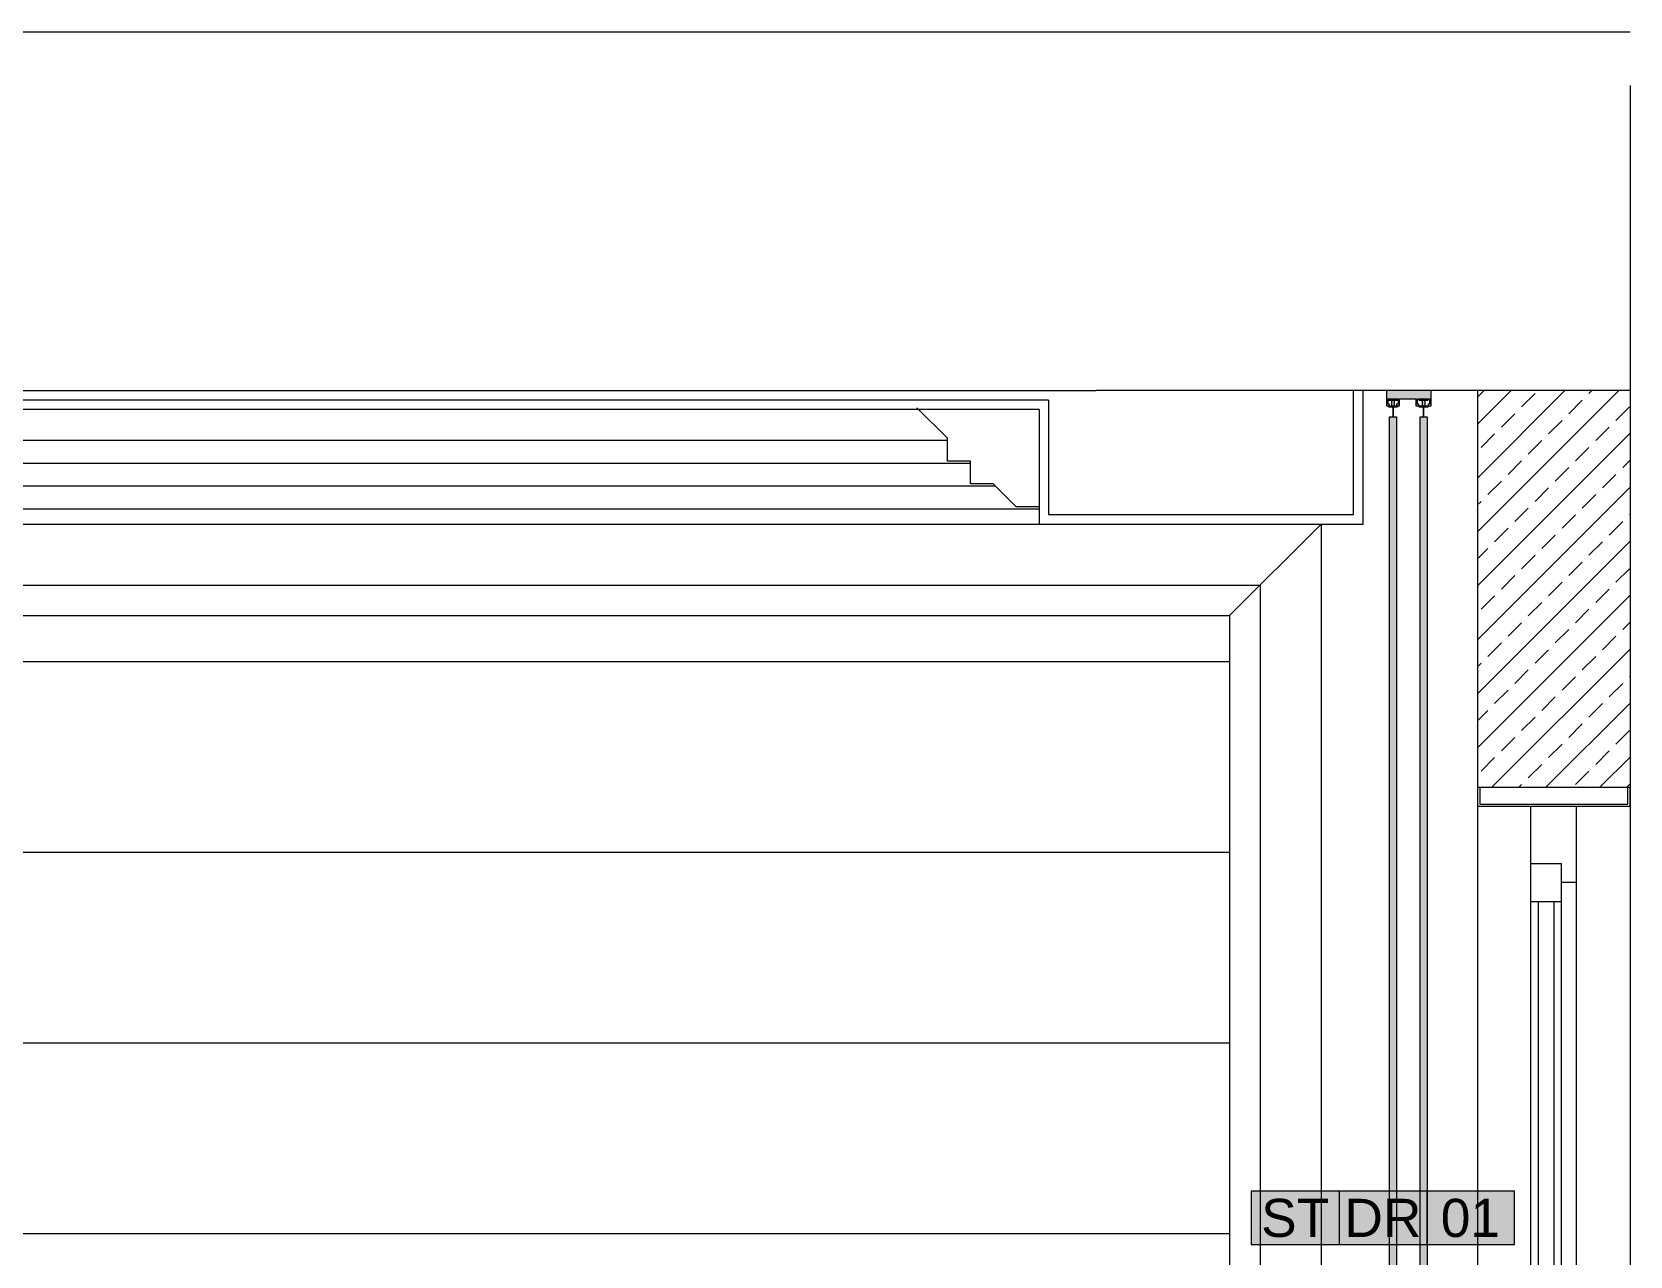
# Model space of a CAD drawing. Header units: centimetres. Extents: x -3207095 to 15275363, y -32656 to 4798027.
# Drawn here: x 710860.6 to 711174.9, y 4437586.5 to 4437827.1 of the extents above; entities that cross this region are included whole.
import ezdxf
from ezdxf.enums import TextEntityAlignment as Align

# ---------------------------------------------------------------- set-up
doc = ezdxf.new("R2010")
doc.units = ezdxf.units.CM
doc.linetypes.add('DUZ', pattern=[500, 500])
doc.layers.get('0').update_dxf_attribs({"color": 1, "linetype": 'DUZ'})
for name, color, linetype in [('a_asmatavan', 200, 'Continuous'), ('a_duvar_gazbeton', 3, 'Continuous'), ('a_duvar_kagidi', 33, 'Continuous'), ('a_duvar_tarama', 253, 'Continuous'), ('a_gorunus', 233, 'Continuous'), ('a_kolon', 4, 'Continuous'), ('a_mobilya', 1, 'Continuous'), ('a_pencere', 5, 'Continuous'), ('a_yazi', 105, 'Continuous'), ('a_zemin_kaplama', 30, 'Continuous')]:
    doc.layers.add(name, color=color, linetype=linetype)
doc.styles.add('KOD', font='arial.ttf')

# ---------------------------------------------------------------- blocks, each defined once
blk = doc.blocks.new('a_cerceve')
blk.add_line((4625, 2559.999999999999), (4745, 2679.999999999999))
for points in [[(0, 0), (0, 2679.999999999999), (4745, 2679.999999999999), (4745, 0)], [(80, 0), (80, 2599.999999999999), (4665, 2599.999999999999), (4665, 0)], [(120, 0), (120, 2559.999999999999), (4625, 2559.999999999999), (4625, 4.547473508864641e-13)]]:
    blk.add_lwpolyline(points)
blk = doc.blocks.new('a_perde_kesit')
h = blk.add_hatch(color=255)
h.paths.add_polyline_path([(29.25000000002183, 9.094947017729282e-13), (-29.2500000000291, 0), (-29.2500000000291, -20.00000000000091), (-25.25000000001455, -20), (-25.25000000001455, -18.0000000000291), (-27.25000000005821, -18.0000000000291), (-27.25000000005821, -10.99999999998545), (-11.25, -10.99999999998545), (-11.25, -18.00000000002819), (-13.2499999999709, -18.0000000000291), (-13.2499999999709, -20), (-9.250000000029104, -20), (-9.250000000029104, -10.99999999998545), (12.24999999991269, -10.99999999998545), (12.24999999991269, -20), (16.25, -20), (16.25, -18.0000000000291), (14.24999999995634, -18.0000000000291), (14.24999999995634, -10.99999999998545), (27.24999999998545, -10.99999999998545), (27.24999999998545, -18.0000000000291), (25.24999999994179, -18.0000000000291), (25.24999999994179, -20), (29.24999999995634, -20.00000000000091)])
h.paths.add_polyline_path([(-17.25000000002183, -12.5), (-21.25000000003638, -12.5), (-21.25000000003638, -20.50000000003001), (-17.25000000002183, -20.50000000003092)])
h.paths.add_polyline_path([(22.74999999997817, -12.50000000000091), (18.74999999996362, -12.50000000000091), (18.74999999996362, -20.5000000000291), (22.74999999997817, -20.50000000003001)])
h.paths.add_polyline_path([(26.74999999999272, -11.50000000001364), (14.74999999998545, -11.50000000001364), (14.74999999998545, -12.50000000000091), (26.74999999999272, -12.50000000000091)], flags=17)
h.paths.add_polyline_path([(-13.25000000000728, -11.50000000001364), (-25.25000000001455, -11.50000000001455), (-25.25000000001455, -12.50000000000091), (-13.25000000000728, -12.49999999999909)], flags=17)
h.paths.add_polyline_path([(-13.25000000000728, -20.5000000000291), (-25.25000000001455, -20.50000000003001), (-25.25000000000728, -21.50000000001364), (-13.25000000000728, -21.50000000001455)])
h.paths.add_polyline_path([(-18.75000000003638, -21.50000000001455), (-19.75000000002183, -21.50000000001455), (-19.75000000002183, -33.5000000000573), (-18.75000000003638, -33.5000000000573)])
h.paths.add_polyline_path([(26.75, -20.5000000000291), (14.74999999998545, -20.5000000000291), (14.74999999998545, -21.50000000001455), (26.74999999999272, -21.50000000001455)])
h.paths.add_polyline_path([(21.24999999996362, -21.50000000001364), (20.24999999998545, -21.50000000001364), (20.24999999997817, -33.50000000005821), (21.24999999996362, -33.5000000000573)])
for points in [[(29.2500000000291, 0), (29.24999999995634, -20), (25.24999999994179, -20), (25.24999999994179, -18.0000000000291), (27.24999999998545, -18.0000000000291), (27.24999999998545, -10.99999999998545), (14.24999999995634, -10.99999999998545), (14.24999999995634, -18.0000000000291), (16.25, -18.0000000000291), (16.25, -20), (12.24999999991269, -20), (12.24999999991269, -10.99999999998545), (-9.250000000029104, -10.99999999998545), (-9.250000000029104, -20), (-13.2499999999709, -20), (-13.2499999999709, -18.0000000000291), (-11.25, -18.0000000000291), (-11.25, -10.99999999998545), (-27.25000000005821, -10.99999999998545), (-27.25000000005821, -18.0000000000291), (-25.25000000001455, -18.0000000000291), (-25.25000000001455, -20), (-29.2500000000291, -20), (-29.2500000000291, 0), (29.2500000000291, 0)], [(-14.71884820013656, -2780.000000000073), (-14.7188482000638, -34.50000000004366), (-23.78115179984889, -34.50000000004366), (-23.78115179992164, -2780.000000000073)], [(25.28115179979068, -2780.000000000073), (25.28115179986344, -34.50000000004366), (16.21884820007836, -34.50000000004366), (16.2188482000056, -2780.000000000073)]]:
    blk.add_lwpolyline(points)
for points in [[(-13.25000000000728, -12.5), (-25.25000000001455, -12.5), (-25.25000000001455, -11.50000000001455), (-13.25000000000728, -11.50000000001455)], [(-13.25000000000728, -21.50000000001455), (-25.25000000001455, -21.50000000001455), (-25.25000000001455, -20.5000000000291), (-13.25000000000728, -20.5000000000291)], [(-17.25000000002183, -20.5000000000291), (-21.25000000003638, -20.5000000000291), (-21.25000000003638, -12.5), (-17.25000000002183, -12.5)], [(26.74999999999272, -12.5), (14.74999999998545, -12.5), (14.74999999998545, -11.50000000001455), (26.74999999999272, -11.50000000001455)], [(26.74999999999272, -21.50000000001455), (14.74999999998545, -21.50000000001455), (14.74999999998545, -20.5000000000291), (26.74999999999272, -20.5000000000291)], [(22.74999999997817, -20.5000000000291), (18.74999999996362, -20.5000000000291), (18.74999999996362, -12.5), (22.74999999997817, -12.5)], [(-19.75000000002183, -33.50000000005821), (-19.75000000002183, -21.50000000001455), (-18.75000000003638, -21.50000000001455), (-18.75000000003638, -33.50000000005821)], [(20.24999999997817, -33.50000000005821), (20.24999999997817, -21.50000000001455), (21.24999999996362, -21.50000000001455), (21.24999999996362, -33.50000000005821)]]:
    blk.add_lwpolyline(points, close=True)
at = {"color": 255}
for points in [[(-23.78115179992164, -2780.000000000073), (-14.7188482000638, -2780.000000000073), (-23.78115179984889, -34.50000000004366), (-14.7188482000638, -34.50000000004366)], [(16.2188482000056, -2780.000000000073), (25.28115179986344, -2780.000000000073), (16.21884820007836, -34.50000000004366), (25.28115179986344, -34.50000000004366)]]:
    blk.add_solid(points, dxfattribs=at)

msp = doc.modelspace()

# ---------------------------------------------------------------- hatches: boundary and pattern name
msp.add_hatch(color=255).paths.add_polyline_path([(711100.4404240095, 4437588.743318792), (711152.1904240092, 4437588.743318792), (711152.1904240092, 4437599.207045615), (711100.4404240095, 4437599.207045615)])
at = {"layer": 'a_duvar_tarama'}
h = msp.add_hatch(dxfattribs=at)
h.set_pattern_fill('ANSI33', color=256, scale=29.9999999998863, style=0)
h.set_pattern_definition([(45, (707477.0800418563, 4438632.433933401), (-5.303300858879006, 5.303300858879008), []), (45, (707482.3833427061, 4438632.433933401), (-5.303300858879006, 5.303300858879008), [3.749999999985789, -1.874999999992894])])
h.paths.add_polyline_path([(711144.9284083564, 4437678.642029334), (711174.9284083566, 4437678.642029334), (711174.9284083566, 4437756.642029332), (711144.9284083564, 4437756.642029332)])

# ---------------------------------------------------------------- linework, layer by layer
at = {"layer": 'a_asmatavan'}
for p, q in [((711060.5534083568, 4437754.767029334), (710464.3034083592, 4437754.767029334)), ((711060.5534083568, 4437754.767029334), (711060.5534083568, 4437732.267029332)), ((711120.5534083566, 4437732.267029332), (711120.5534083566, 4437756.642029332)), ((711122.4284083564, 4437730.392029334), (711122.4284083564, 4437756.642029332)), ((711058.6784083571, 4437752.892029334), (710466.178408359, 4437752.892029334)), ((711058.6784083571, 4437752.892029334), (711058.6784083571, 4437730.392029334)), ((711060.5534083568, 4437732.267029332), (711120.5534083566, 4437732.267029332)), ((711058.6784083571, 4437730.392029334), (711122.4284083564, 4437730.392029334))]:
    msp.add_line(p, q, dxfattribs=at)
msp.add_lwpolyline([(711058.6784083571, 4437733.767029332), (711054.1784083571, 4437733.767029332), (711054.1784083571, 4437733.767029332), (711054.1784083571, 4437733.767029332), (711049.6784083571, 4437738.267029334), (711045.1784083571, 4437738.267029334), (711045.1784083571, 4437742.767029334), (711040.6784083571, 4437742.767029334), (711040.6784083571, 4437747.267029332), (711034.6784083573, 4437753.267029334)], dxfattribs=at)
at = {"layer": 'a_duvar_gazbeton'}
for p, q in [((711144.9284083564, 4437756.642029332), (711144.9284083564, 4437317.892029336)), ((711174.9284083566, 4437756.642029332), (711174.9284083566, 4437317.892029336)), ((711144.9284083564, 4437678.642029334), (711174.9284083566, 4437678.642029334))]:
    msp.add_line(p, q, dxfattribs=at)
at = {"layer": 'a_duvar_kagidi'}
for p, q in [((710420.428408359, 4437703.392029332), (711096.1784083568, 4437703.392029332)), ((710420.428408359, 4437665.892029332), (711096.1784083568, 4437665.892029332)), ((710420.428408359, 4437628.392029334), (711096.1784083568, 4437628.392029334)), ((710420.428408359, 4437590.892029334), (711096.1784083568, 4437590.892029334))]:
    msp.add_line(p, q, dxfattribs=at)
at = {"layer": 'a_gorunus'}
for p, q in [((710402.428408359, 4437756.642029332), (711069.9284083568, 4437756.642029332)), ((710484.178408359, 4437746.892029334), (711040.6784083571, 4437746.892029334)), ((710484.178408359, 4437742.392029332), (711045.1784083571, 4437742.392029332)), ((710479.678408359, 4437737.892029334), (711050.0534083571, 4437737.892029334)), ((710470.678408359, 4437733.392029334), (711058.6784083571, 4437733.392029334)), ((710466.178408359, 4437730.392029334), (711058.6784083571, 4437730.392029334))]:
    msp.add_line(p, q, dxfattribs=at)
at = {"layer": 'a_kolon'}
for p, q in [((711174.9284083566, 4437816.642029334), (711174.9284083566, 4437756.642029332)), ((711174.9284083566, 4437756.642029332), (711069.9284083568, 4437756.642029332))]:
    msp.add_line(p, q, dxfattribs=at)
at = {"layer": 'a_pencere'}
for p, q in [((711155.4284083568, 4437674.892029334), (711164.4284083568, 4437674.892029334)), ((711155.4284083568, 4437408.642029336), (711155.4284083568, 4437674.892029334)), ((711164.4284083568, 4437408.642029336), (711164.4284083568, 4437674.892029334)), ((711155.4284083568, 4437663.642029334), (711161.4284083566, 4437663.642029334)), ((711161.4284083566, 4437356.142029336), (711161.4284083566, 4437663.642029334)), ((711164.4284083568, 4437659.892029336), (711161.4284083566, 4437659.892029334)), ((711161.4284083566, 4437656.142029334), (711155.4284083568, 4437656.142029334)), ((711156.9284083566, 4437363.642029334), (711156.9284083566, 4437656.142029334)), ((711159.9284083568, 4437656.142029334), (711159.9284083568, 4437363.642029334)), ((711155.4284083568, 4437344.892029338), (711155.4284083568, 4437611.142029336)), ((711164.4284083568, 4437344.892029334), (711164.4284083568, 4437611.142029334)), ((711161.4284083566, 4437363.642029334), (711161.4284083566, 4437599.892029334)), ((711156.9284083566, 4437363.642029338), (711156.9284083566, 4437592.392029336)), ((711159.9284083568, 4437592.392029336), (711159.9284083568, 4437363.642029338))]:
    msp.add_line(p, q, dxfattribs=at)
for points in [[(711144.9284083564, 4437678.642029334), (711144.9284083564, 4437674.892029334), (711174.9284083566, 4437674.892029334), (711174.9284083566, 4437678.642029334)], [(711145.3784083566, 4437678.642029334), (711145.3784083566, 4437675.342029337), (711174.4784083567, 4437675.342029337), (711174.4784083567, 4437678.642029334)]]:
    msp.add_lwpolyline(points, dxfattribs=at)
at = {"layer": 'a_yazi'}
for p, q in [((711117.6904240097, 4437599.207045615), (711117.6904240097, 4437588.743318792)), ((711134.9404240097, 4437599.207045615), (711134.9404240097, 4437588.743318792))]:
    msp.add_line(p, q, dxfattribs=at)
msp.add_lwpolyline([(711100.4404240095, 4437588.743318792), (711152.1904240092, 4437588.743318792), (711152.1904240092, 4437599.207045615), (711100.4404240095, 4437599.207045615)], close=True, dxfattribs=at)
at = {"layer": 'a_zemin_kaplama'}
msp.add_line((709884.928408361, 4437827.142029334), (711174.9284083566, 4437827.142029334), dxfattribs=at)

# ---------------------------------------------------------------- block references
at = {"layer": 'a_mobilya', "yscale": 0.1499999999994315, "zscale": 0.1499999999994315}
for name, p, xscale in [('a_perde_kesit', (711131.4284083564, 4437756.642029332), -0.1499999999994315), ('a_cerceve', (710402.428408359, 4437328.392029334), 0.1499999999994315)]:
    msp.add_blockref(name, p, dxfattribs=dict(at, xscale=xscale))

# ---------------------------------------------------------------- texts
at = {"layer": 'a_yazi', "style": 'KOD'}
for tag, text, p in [('ST', 'ST', (711109.0654240097, 4437593.975182204)), ('DR', 'CG', (711126.3154240097, 4437593.975182204)), ('01', '01', (711143.5311824912, 4437593.975182204))]:
    msp.add_attdef(tag, text=text, height=7.499999999971576, dxfattribs=at).set_placement(p, align=Align.MIDDLE)

doc.saveas('drawing.dxf')
